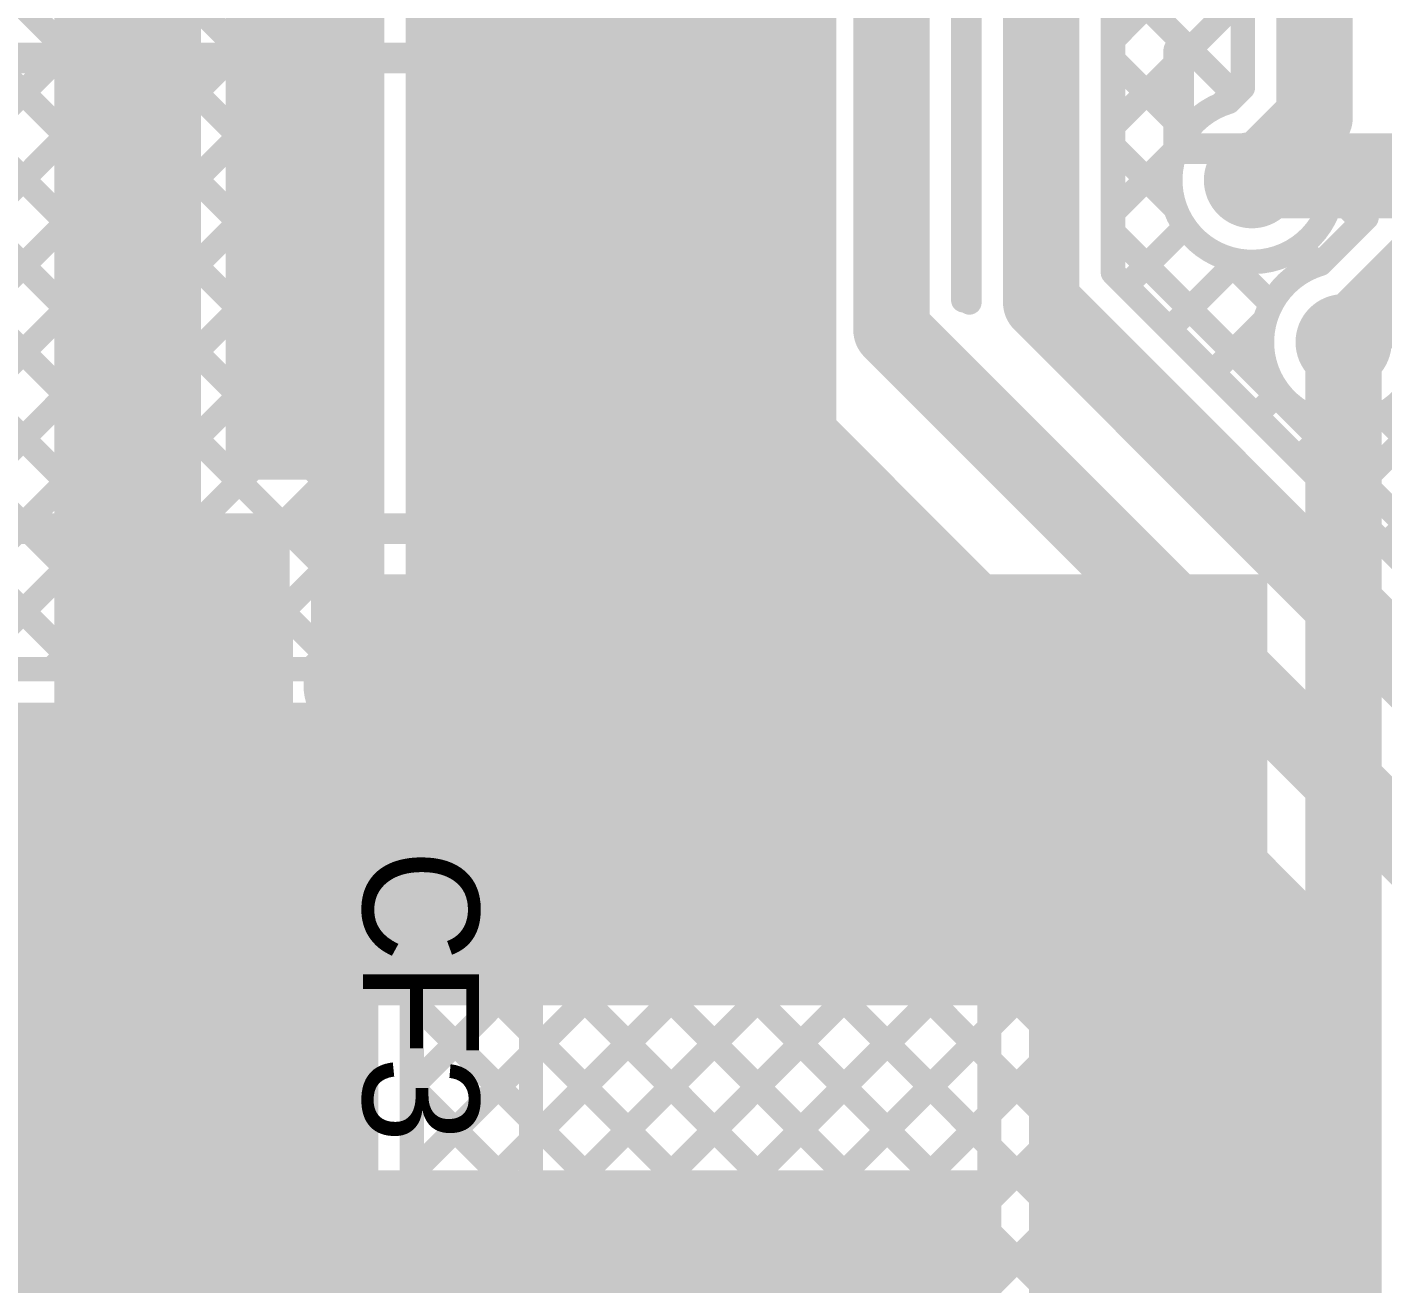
# Model space of a CAD drawing. Header units: millimetres. Extents: x 9.08 to 12.48, y 2.73 to 6.
# Drawn here: x 10.4241 to 10.8679, y 4.1499 to 4.5611 of the extents above; entities that cross this region are included whole.
import ezdxf

# ---------------------------------------------------------------- set-up
doc = ezdxf.new("R2010")
doc.units = ezdxf.units.MM
doc.header["$MEASUREMENT"] = 0
for name, color, linetype in [('BottomLayer', 5, 'Continuous'), ('BottomSolder', 6, 'Continuous'), ('MultiLayer', 9, 'Continuous'), ('PadHoleLayer', 156, 'Continuous'), ('TopLayer', 1, 'Continuous'), ('TopOverlay', 2, 'Continuous'), ('TopPaste', 8, 'Continuous'), ('TopSolder', 216, 'Continuous'), ('ViaHoleLayer', 16, 'Continuous')]:
    doc.layers.add(name, color=color, linetype=linetype)

# ---------------------------------------------------------------- blocks, each defined once
blk = doc.blocks.new('RES_2512_4')
at = {"layer": 'TopLayer'}
for points in [[(-0.1378, -0.0689), (-0.0748, -0.0689), (-0.1378, 0.0689), (-0.0748, 0.0689)], [(0.0748, -0.0689), (0.1378, -0.0689), (0.0748, 0.0689), (0.1378, 0.0689)]]:
    blk.add_solid(points, dxfattribs=at)
at = {"layer": 'TopOverlay', "const_width": 0.01}
for points in [[(-0.146, -0.077), (-0.146, 0.077)], [(-0.146, 0.077), (0.146, 0.077)], [(0.146, -0.077), (0.146, 0.077)], [(-0.146, -0.077), (0.146, -0.077)]]:
    blk.add_lwpolyline(points, dxfattribs=at)
at = {"layer": 'TopOverlay', "const_width": 0.005}
for points in [[(-0.1485, 0.077, 1), (-0.1435, 0.077, 1)], [(-0.1485, 0.077, 1), (-0.1435, 0.077, 1)], [(0.1435, 0.077, 1), (0.1485, 0.077, 1)], [(0.1435, 0.077, 1), (0.1485, 0.077, 1)], [(-0.1485, -0.077, 1), (-0.1435, -0.077, 1)], [(-0.1485, -0.077, 1), (-0.1435, -0.077, 1)], [(0.1435, -0.077, 1), (0.1485, -0.077, 1)], [(0.1435, -0.077, 1), (0.1485, -0.077, 1)]]:
    blk.add_lwpolyline(points, format="xyb", close=True, dxfattribs=at)
at = {"layer": 'TopPaste'}
for points in [[(-0.1378, -0.0689), (-0.0748, -0.0689), (-0.1378, 0.0689), (-0.0748, 0.0689)], [(0.0748, -0.0689), (0.1378, -0.0689), (0.0748, 0.0689), (0.1378, 0.0689)]]:
    blk.add_solid(points, dxfattribs=at)
at = {"layer": 'TopSolder'}
for points in [[(-0.1418, -0.0729), (-0.0708, -0.0729), (-0.1418, 0.0729), (-0.0708, 0.0729)], [(0.0708, -0.0729), (0.1418, -0.0729), (0.0708, 0.0729), (0.1418, 0.0729)]]:
    blk.add_solid(points, dxfattribs=at)
blk = doc.blocks.new('SFH615A_4X018T_12')
at = {"layer": 'TopLayer'}
blk.add_solid([(-0.21142, 0.01496), (-0.15157, 0.01496), (-0.21142, 0.08504), (-0.15157, 0.08504)], dxfattribs=at)
at = {"layer": 'TopOverlay'}
for points, const_width in [([(-0.1824, 0.111, 1), (-0.1996, 0.111, 1)], 0.01969), ([(-0.20452, 0.111, 1), (-0.19468, 0.111, 1)], 0.00984), ([(-0.18732, 0.111, 1), (-0.17748, 0.111, 1)], 0.00984), ([(-0.1435, 0.095, 1), (-0.1385, 0.095, 1)], 0.005)]:
    blk.add_lwpolyline(points, format="xyb", close=True, dxfattribs=dict(at, const_width=const_width))
at = {"layer": 'TopOverlay', "const_width": 0.01}
blk.add_lwpolyline([(0.144, 0.095), (-0.141, 0.095)], dxfattribs=at)
at = {"layer": 'TopPaste'}
blk.add_solid([(-0.21142, 0.01496), (-0.15157, 0.01496), (-0.21142, 0.08504), (-0.15157, 0.08504)], dxfattribs=at)
at = {"layer": 'TopSolder'}
blk.add_solid([(-0.21542, 0.01096), (-0.14757, 0.01096), (-0.21542, 0.08904), (-0.14757, 0.08904)], dxfattribs=at)
blk = doc.blocks.new('RAD_0_4_24')
at = {"layer": 'BottomLayer', "const_width": 0.02362}
blk.add_lwpolyline([(0.18819, 0, 1), (0.21181, 0, 1)], format="xyb", close=True, dxfattribs=at)
at = {"layer": 'BottomSolder', "const_width": 0.02762}
blk.add_lwpolyline([(0.18619, 0, 1), (0.21381, 0, 1)], format="xyb", close=True, dxfattribs=at)
at = {"layer": 'MultiLayer', "const_width": 0.02362}
blk.add_lwpolyline([(0.18819, 0, 1), (0.21181, 0, 1)], format="xyb", close=True, dxfattribs=at)
at = {"layer": 'PadHoleLayer', "const_width": 0.01378}
blk.add_lwpolyline([(0.19311, 0, 1), (0.20689, 0, 1)], format="xyb", close=True, dxfattribs=at)
at = {"layer": 'TopLayer', "const_width": 0.02362}
blk.add_lwpolyline([(0.18819, 0, 1), (0.21181, 0, 1)], format="xyb", close=True, dxfattribs=at)
at = {"layer": 'TopOverlay', "const_width": 0.00787}
for points in [[(-0.275, 0.075), (0.275, 0.075)], [(0.275, 0.075), (0.275, -0.075)], [(-0.275, -0.075), (0.275, -0.075)]]:
    blk.add_lwpolyline(points, dxfattribs=at)
at = {"layer": 'TopOverlay', "const_width": 0.00394}
for points in [[(0.27303, 0.075, 1), (0.27697, 0.075, 1)], [(0.27303, 0.075, 1), (0.27697, 0.075, 1)], [(0.27303, -0.075, 1), (0.27697, -0.075, 1)], [(0.27303, -0.075, 1), (0.27697, -0.075, 1)]]:
    blk.add_lwpolyline(points, format="xyb", close=True, dxfattribs=at)
at = {"layer": 'TopSolder', "const_width": 0.02762}
blk.add_lwpolyline([(0.18619, 0, 1), (0.21381, 0, 1)], format="xyb", close=True, dxfattribs=at)
blk = doc.blocks.new('ESP32_WROOM_32__16MB__46')
at = {"layer": 'TopOverlay', "const_width": 0.01}
for points in [[(-0.355, -0.37), (-0.355, -0.338)], [(-0.355, -0.37), (-0.257, -0.37)]]:
    blk.add_lwpolyline(points, dxfattribs=at)
at = {"layer": 'TopOverlay', "const_width": 0.005}
for points in [[(-0.3575, -0.338, 1), (-0.3525, -0.338, 1)], [(-0.3575, -0.37, 1), (-0.3525, -0.37, 1)], [(-0.3575, -0.37, 1), (-0.3525, -0.37, 1)]]:
    blk.add_lwpolyline(points, format="xyb", close=True, dxfattribs=at)

msp = doc.modelspace()

# ---------------------------------------------------------------- linework, layer by layer
at = {"layer": 'BottomLayer'}
for points, const_width in [([(10.05652, 5.019), (10.537, 4.53852)], 0.008), ([(10.038, 5.00924), (10.537, 4.51023)], 0.008), ([(10.707, 4.462), (10.707, 4.995)], 0.025), ([(10.038, 4.98095), (10.537, 4.48195)], 0.008), ([(10.038, 4.95267), (10.537, 4.45367)], 0.008), ([(10.038, 4.92438), (10.537, 4.42538)], 0.008), ([(10.038, 4.8961), (10.537, 4.3971)], 0.008), ([(10.038, 4.86781), (10.537, 4.36881)], 0.008), ([(10.038, 4.83953), (10.52653, 4.351)], 0.008), ([(10.038, 4.81124), (10.49824, 4.351)], 0.008), ([(10.04613, 4.163), (10.6835, 4.80037)], 0.008), ([(10.038, 4.78296), (10.46996, 4.351)], 0.008), ([(10.07441, 4.163), (10.6835, 4.77209)], 0.008), ([(10.038, 4.75468), (10.44168, 4.351)], 0.008), ([(10.756, 4.471), (10.756, 4.636)], 0.025), ([(10.8455, 4.5315), (10.8455, 4.637)], 0.025), ([(10.537, 4.351), (10.537, 4.609)], 0.008), ([(10.7305, 4.47173), (10.7305, 4.606)], 0.008), ([(10.7325, 4.471), (10.7325, 4.606)], 0.008), ([(10.7795, 4.48073), (10.7795, 4.606)], 0.008), ([(10.78064, 4.606), (10.822, 4.56464)], 0.008), ([(10.822, 4.54123), (10.822, 4.606)], 0.008), ([(10.7795, 4.55696), (10.822, 4.59946)], 0.008), ([(10.1027, 4.163), (10.537, 4.5973)], 0.008), ([(10.7795, 4.57886), (10.81956, 4.5388)], 0.008), ([(10.31898, 4.351), (10.537, 4.56902)], 0.008), ([(10.7795, 4.52868), (10.822, 4.57118)], 0.008), ([(10.7795, 4.55058), (10.80336, 4.52672)], 0.008), ([(10.34727, 4.351), (10.537, 4.54073)], 0.008), ([(10.81486, 4.53575), (10.822, 4.54289)], 0.008), ([(10.81742, 4.53665), (10.822, 4.54123)], 0.008), ([(10.825, 4.511), (10.8455, 4.5315)], 0.025), ([(10.7795, 4.52229), (10.79982, 4.50197)], 0.008), ([(10.7795, 4.50039), (10.80025, 4.52114)], 0.008), ([(10.85065, 4.50342), (10.8621, 4.51487)], 0.008), ([(10.8625, 4.49873), (10.8625, 4.51527)], 0.008), ([(10.37555, 4.351), (10.537, 4.51245)], 0.008), ([(10.8528, 4.50556), (10.86106, 4.4973)], 0.008), ([(10.855, 4.458), (10.886, 4.489)], 0.025), ([(10.84742, 4.48365), (10.8625, 4.49873)], 0.008), ([(10.7795, 4.49401), (10.942, 4.33151)], 0.008), ([(10.78381, 4.47642), (10.80307, 4.49568)], 0.008), ([(10.84072, 4.48936), (10.84666, 4.48341)], 0.008), ([(10.40383, 4.351), (10.537, 4.48417)], 0.008), ([(10.79796, 4.46228), (10.82034, 4.48466)], 0.008), ([(10.79796, 4.46228), (10.82034, 4.48466)], 0.008), ([(10.81597, 4.48582), (10.83133, 4.47046)], 0.008), ([(10.756, 4.471), (10.9115, 4.3155)], 0.025), ([(10.7795, 4.48073), (10.92812, 4.33212)], 0.008), ([(10.707, 4.462), (10.887, 4.282)], 0.025), ([(10.8121, 4.44814), (10.82927, 4.46531)], 0.008), ([(10.85452, 4.40571), (10.908, 4.45919)], 0.008), ([(10.43212, 4.351), (10.537, 4.45588)], 0.008), ([(10.82624, 4.43399), (10.83386, 4.44161)], 0.008), ([(10.86746, 4.43433), (10.90273, 4.39906)], 0.008), ([(10.84038, 4.41985), (10.85196, 4.43143)], 0.008), ([(10.86867, 4.39157), (10.908, 4.4309)], 0.008), ([(10.4604, 4.351), (10.537, 4.4276)], 0.008), ([(10.48869, 4.351), (10.537, 4.39931)], 0.008), ([(10.51697, 4.351), (10.537, 4.37103)], 0.008), ([(10.304, 4.351), (10.537, 4.351)], 0.008), ([(10.55, 4.334), (10.64268, 4.334)], 0.008), ([(10.55, 4.32746), (10.55654, 4.334)], 0.008), ([(10.55, 4.27089), (10.61311, 4.334)], 0.008), ([(10.55, 4.24261), (10.64139, 4.334)], 0.008), ([(10.55, 4.061), (10.55, 4.334)], 0.008), ([(10.55, 4.29918), (10.58482, 4.334)], 0.008), ([(10.57181, 4.334), (10.763, 4.14281)], 0.008), ([(10.6001, 4.334), (10.62664, 4.30746)], 0.008), ([(10.62838, 4.334), (10.63519, 4.32719)], 0.008), ([(10.55, 4.32753), (10.763, 4.11453)], 0.008), ([(10.70059, 4.31175), (10.763, 4.24914)], 0.008), ([(10.63038, 4.303), (10.664, 4.303)], 0.01), ([(10.664, 4.303), (10.69762, 4.303)], 0.01), ([(10.664, 4.26938), (10.664, 4.303)], 0.01), ([(10.55, 4.29924), (10.763, 4.08624)], 0.008), ([(10.55, 4.12947), (10.71641, 4.29588)], 0.008), ([(10.55, 4.21432), (10.62794, 4.29227)], 0.008), ([(10.55, 4.21432), (10.62794, 4.29227)], 0.008), ([(10.69966, 4.29101), (10.763, 4.22767)], 0.008), ([(10.55, 4.10119), (10.73053, 4.28171)], 0.008), ([(10.55, 4.18604), (10.63892, 4.27496)], 0.008), ([(10.55, 4.27096), (10.763, 4.05796)], 0.008), ([(10.68819, 4.27419), (10.763, 4.19938)], 0.008), ([(10.55, 4.0729), (10.74465, 4.26755)], 0.008), ([(10.55, 4.15775), (10.65809, 4.26584)], 0.008), ([(10.66846, 4.26564), (10.763, 4.1711)], 0.008), ([(9.98538, 3.48), (10.75877, 4.25339)], 0.008), ([(10.763, 3.49469), (10.763, 4.24914)], 0.008), ([(10.55, 4.24268), (10.763, 4.02968)], 0.008), ([(10.01367, 3.48), (10.763, 4.22933)], 0.008), ([(10.55, 4.21439), (10.763, 4.00139)], 0.008), ([(10.04195, 3.48), (10.763, 4.20105)], 0.008), ([(10.55, 4.18611), (10.763, 3.97311)], 0.008), ([(10.07024, 3.48), (10.763, 4.17276)], 0.008), ([(10.55, 4.15782), (10.763, 3.94482)], 0.008)]:
    msp.add_lwpolyline(points, dxfattribs=dict(at, const_width=const_width))
for points, const_width in [([(10.82, 4.56464, 1), (10.824, 4.56464, 1)], 0.004), ([(10.65483, 4.543, 1), (10.67057, 4.543, 1)], 0.01575), ([(10.7775, 4.55696, 1), (10.7815, 4.55696, 1)], 0.004), ([(10.7775, 4.55058, 1), (10.7815, 4.55058, 1)], 0.004), ([(10.535, 4.54073, 1), (10.539, 4.54073, 1)], 0.004), ([(10.82, 4.54289, 1), (10.824, 4.54289, 1)], 0.004), ([(10.82, 4.54123, 1), (10.824, 4.54123, 1)], 0.004), ([(10.82, 4.54123, 1), (10.824, 4.54123, 1)], 0.004), ([(10.535, 4.53852, 1), (10.539, 4.53852, 1)], 0.004), ([(10.81542, 4.53665, 1), (10.81942, 4.53665, 1)], 0.004), ([(10.81542, 4.53665, 1), (10.81942, 4.53665, 1)], 0.004), ([(10.81756, 4.5388, 1), (10.82156, 4.5388, 1)], 0.004), ([(10.83925, 4.5315, 1), (10.85175, 4.5315, 1)], 0.0125), ([(10.83925, 4.5315, 1), (10.85175, 4.5315, 1)], 0.0125), ([(10.81286, 4.53575, 1), (10.81686, 4.53575, 1)], 0.004), ([(10.7775, 4.52868, 1), (10.7815, 4.52868, 1)], 0.004), ([(10.80136, 4.52672, 1), (10.80536, 4.52672, 1)], 0.004), ([(10.81713, 4.511, 1), (10.83287, 4.511, 1)], 0.01575), ([(10.7775, 4.52229, 1), (10.7815, 4.52229, 1)], 0.004), ([(10.79825, 4.52114, 1), (10.80225, 4.52114, 1)], 0.004), ([(10.81875, 4.511, 1), (10.83125, 4.511, 1)], 0.0125), ([(10.65513, 4.504, 1), (10.67087, 4.504, 1)], 0.01575), ([(10.8601, 4.51487, 1), (10.8641, 4.51487, 1)], 0.004), ([(10.8605, 4.51527, 1), (10.8645, 4.51527, 1)], 0.004), ([(10.535, 4.51245, 1), (10.539, 4.51245, 1)], 0.004), ([(10.535, 4.51023, 1), (10.539, 4.51023, 1)], 0.004), ([(10.8508, 4.50556, 1), (10.8548, 4.50556, 1)], 0.004), ([(10.79782, 4.50197, 1), (10.80182, 4.50197, 1)], 0.004), ([(10.84865, 4.50342, 1), (10.85265, 4.50342, 1)], 0.004), ([(10.84865, 4.50342, 1), (10.85265, 4.50342, 1)], 0.004), ([(10.7775, 4.50039, 1), (10.7815, 4.50039, 1)], 0.004), ([(10.85906, 4.4973, 1), (10.86306, 4.4973, 1)], 0.004), ([(10.8605, 4.49873, 1), (10.8645, 4.49873, 1)], 0.004), ([(10.8605, 4.49873, 1), (10.8645, 4.49873, 1)], 0.004), ([(10.7775, 4.49401, 1), (10.7815, 4.49401, 1)], 0.004), ([(10.80107, 4.49568, 1), (10.80507, 4.49568, 1)], 0.004), ([(10.83872, 4.48936, 1), (10.84272, 4.48936, 1)], 0.004), ([(10.535, 4.48417, 1), (10.539, 4.48417, 1)], 0.004), ([(10.81397, 4.48582, 1), (10.81797, 4.48582, 1)], 0.004), ([(10.81834, 4.48466, 1), (10.82234, 4.48466, 1)], 0.004), ([(10.81834, 4.48466, 1), (10.82234, 4.48466, 1)], 0.004), ([(10.84466, 4.48341, 1), (10.84866, 4.48341, 1)], 0.004), ([(10.84542, 4.48365, 1), (10.84942, 4.48365, 1)], 0.004), ([(10.84542, 4.48365, 1), (10.84942, 4.48365, 1)], 0.004), ([(10.535, 4.48195, 1), (10.539, 4.48195, 1)], 0.004), ([(10.65483, 4.467, 1), (10.67057, 4.467, 1)], 0.01575), ([(10.74975, 4.471, 1), (10.76225, 4.471, 1)], 0.0125), ([(10.74975, 4.471, 1), (10.76225, 4.471, 1)], 0.0125), ([(10.7775, 4.48073, 1), (10.7815, 4.48073, 1)], 0.004), ([(10.7775, 4.48073, 1), (10.7815, 4.48073, 1)], 0.004), ([(10.78181, 4.47642, 1), (10.78581, 4.47642, 1)], 0.004), ([(10.70075, 4.462, 1), (10.71325, 4.462, 1)], 0.0125), ([(10.70075, 4.462, 1), (10.71325, 4.462, 1)], 0.0125), ([(10.7285, 4.47173, 1), (10.7325, 4.47173, 1)], 0.004), ([(10.7305, 4.471, 1), (10.7345, 4.471, 1)], 0.004), ([(10.82933, 4.47046, 1), (10.83333, 4.47046, 1)], 0.004), ([(10.84713, 4.458, 1), (10.86287, 4.458, 1)], 0.01575), ([(10.82727, 4.46531, 1), (10.83127, 4.46531, 1)], 0.004), ([(10.84875, 4.458, 1), (10.86125, 4.458, 1)], 0.0125), ([(10.79596, 4.46228, 1), (10.79996, 4.46228, 1)], 0.004), ([(10.79596, 4.46228, 1), (10.79996, 4.46228, 1)], 0.004), ([(10.535, 4.45588, 1), (10.539, 4.45588, 1)], 0.004), ([(10.535, 4.45367, 1), (10.539, 4.45367, 1)], 0.004), ([(10.8101, 4.44814, 1), (10.8141, 4.44814, 1)], 0.004), ([(10.83186, 4.44161, 1), (10.83586, 4.44161, 1)], 0.004), ([(10.82424, 4.43399, 1), (10.82824, 4.43399, 1)], 0.004), ([(10.86546, 4.43433, 1), (10.86946, 4.43433, 1)], 0.004), ([(10.84996, 4.43143, 1), (10.85396, 4.43143, 1)], 0.004), ([(10.535, 4.4276, 1), (10.539, 4.4276, 1)], 0.004), ([(10.535, 4.42538, 1), (10.539, 4.42538, 1)], 0.004), ([(10.83838, 4.41985, 1), (10.84238, 4.41985, 1)], 0.004), ([(10.85252, 4.40571, 1), (10.85652, 4.40571, 1)], 0.004), ([(10.535, 4.39931, 1), (10.539, 4.39931, 1)], 0.004), ([(10.535, 4.3971, 1), (10.539, 4.3971, 1)], 0.004), ([(10.86667, 4.39157, 1), (10.87067, 4.39157, 1)], 0.004), ([(10.535, 4.37103, 1), (10.539, 4.37103, 1)], 0.004), ([(10.535, 4.36881, 1), (10.539, 4.36881, 1)], 0.004), ([(10.43012, 4.351, 1), (10.43412, 4.351, 1)], 0.004), ([(10.43968, 4.351, 1), (10.44368, 4.351, 1)], 0.004), ([(10.4584, 4.351, 1), (10.4624, 4.351, 1)], 0.004), ([(10.46796, 4.351, 1), (10.47196, 4.351, 1)], 0.004), ([(10.48669, 4.351, 1), (10.49069, 4.351, 1)], 0.004), ([(10.49624, 4.351, 1), (10.50024, 4.351, 1)], 0.004), ([(10.51497, 4.351, 1), (10.51897, 4.351, 1)], 0.004), ([(10.52453, 4.351, 1), (10.52853, 4.351, 1)], 0.004), ([(10.535, 4.351, 1), (10.539, 4.351, 1)], 0.004), ([(10.535, 4.351, 1), (10.539, 4.351, 1)], 0.004), ([(10.548, 4.334, 1), (10.552, 4.334, 1)], 0.004), ([(10.548, 4.334, 1), (10.552, 4.334, 1)], 0.004), ([(10.55454, 4.334, 1), (10.55854, 4.334, 1)], 0.004), ([(10.56981, 4.334, 1), (10.57381, 4.334, 1)], 0.004), ([(10.58282, 4.334, 1), (10.58682, 4.334, 1)], 0.004), ([(10.5981, 4.334, 1), (10.6021, 4.334, 1)], 0.004), ([(10.61111, 4.334, 1), (10.61511, 4.334, 1)], 0.004), ([(10.62638, 4.334, 1), (10.63038, 4.334, 1)], 0.004), ([(10.63939, 4.334, 1), (10.64339, 4.334, 1)], 0.004), ([(10.64068, 4.334, 1), (10.64468, 4.334, 1)], 0.004), ([(10.64068, 4.334, 1), (10.64468, 4.334, 1)], 0.004), ([(10.548, 4.32753, 1), (10.552, 4.32753, 1)], 0.004), ([(10.548, 4.32746, 1), (10.552, 4.32746, 1)], 0.004), ([(10.63319, 4.32719, 1), (10.63719, 4.32719, 1)], 0.004), ([(10.69859, 4.31175, 1), (10.70259, 4.31175, 1)], 0.004), ([(10.69859, 4.31175, 1), (10.70259, 4.31175, 1)], 0.004), ([(10.62464, 4.30746, 1), (10.62864, 4.30746, 1)], 0.004), ([(10.62788, 4.303, 1), (10.63288, 4.303, 1)], 0.005), ([(10.6615, 4.303, 1), (10.6665, 4.303, 1)], 0.005), ([(10.6615, 4.303, 1), (10.6665, 4.303, 1)], 0.005), ([(10.6615, 4.303, 1), (10.6665, 4.303, 1)], 0.005), ([(10.69512, 4.303, 1), (10.70012, 4.303, 1)], 0.005), ([(10.69962, 4.303, 1), (10.70362, 4.303, 1)], 0.004), ([(10.69962, 4.303, 1), (10.70362, 4.303, 1)], 0.004), ([(10.548, 4.29924, 1), (10.552, 4.29924, 1)], 0.004), ([(10.548, 4.29918, 1), (10.552, 4.29918, 1)], 0.004), ([(10.62594, 4.29227, 1), (10.62994, 4.29227, 1)], 0.004), ([(10.62594, 4.29227, 1), (10.62994, 4.29227, 1)], 0.004), ([(10.71441, 4.29588, 1), (10.71841, 4.29588, 1)], 0.004), ([(10.69766, 4.29101, 1), (10.70166, 4.29101, 1)], 0.004), ([(10.72853, 4.28171, 1), (10.73253, 4.28171, 1)], 0.004), ([(10.63692, 4.27496, 1), (10.64092, 4.27496, 1)], 0.004), ([(10.548, 4.27096, 1), (10.552, 4.27096, 1)], 0.004), ([(10.548, 4.27089, 1), (10.552, 4.27089, 1)], 0.004), ([(10.6615, 4.26938, 1), (10.6665, 4.26938, 1)], 0.005), ([(10.68619, 4.27419, 1), (10.69019, 4.27419, 1)], 0.004), ([(10.65609, 4.26584, 1), (10.66009, 4.26584, 1)], 0.004), ([(10.66646, 4.26564, 1), (10.67046, 4.26564, 1)], 0.004), ([(10.74265, 4.26755, 1), (10.74665, 4.26755, 1)], 0.004), ([(10.75677, 4.25339, 1), (10.76077, 4.25339, 1)], 0.004), ([(10.761, 4.24914, 1), (10.765, 4.24914, 1)], 0.004), ([(10.761, 4.24914, 1), (10.765, 4.24914, 1)], 0.004), ([(10.548, 4.24268, 1), (10.552, 4.24268, 1)], 0.004), ([(10.548, 4.24261, 1), (10.552, 4.24261, 1)], 0.004), ([(10.761, 4.22933, 1), (10.765, 4.22933, 1)], 0.004), ([(10.761, 4.22767, 1), (10.765, 4.22767, 1)], 0.004), ([(10.548, 4.21439, 1), (10.552, 4.21439, 1)], 0.004), ([(10.548, 4.21432, 1), (10.552, 4.21432, 1)], 0.004), ([(10.548, 4.21432, 1), (10.552, 4.21432, 1)], 0.004), ([(10.761, 4.20105, 1), (10.765, 4.20105, 1)], 0.004), ([(10.761, 4.19938, 1), (10.765, 4.19938, 1)], 0.004), ([(10.548, 4.18611, 1), (10.552, 4.18611, 1)], 0.004), ([(10.548, 4.18604, 1), (10.552, 4.18604, 1)], 0.004), ([(10.48713, 4.167, 1), (10.50287, 4.167, 1)], 0.01575), ([(10.761, 4.17276, 1), (10.765, 4.17276, 1)], 0.004), ([(10.761, 4.1711, 1), (10.765, 4.1711, 1)], 0.004), ([(10.548, 4.15782, 1), (10.552, 4.15782, 1)], 0.004), ([(10.548, 4.15775, 1), (10.552, 4.15775, 1)], 0.004)]:
    msp.add_lwpolyline(points, format="xyb", close=True, dxfattribs=dict(at, const_width=const_width))
at = {"layer": 'BottomLayer', "const_width": 0.008}
for points in [[(10.85065, 4.50342, -1.681853), (10.81742, 4.53665)], [(10.88065, 4.45042, -1.681853), (10.84742, 4.48365)], [(10.70162, 4.303, -1.65585), (10.64268, 4.334)], [(10.70059, 4.31175, -0.058715), (10.70162, 4.303)]]:
    msp.add_lwpolyline(points, format="xyb", dxfattribs=at)
at = {"layer": 'BottomLayer'}
for points in [[(10.548, 4.345), (10.686, 4.345), (10.548, 4.598), (10.686, 4.598)], [(10.62703, 4.40111), (10.80675, 4.22083), (10.67378, 4.44771), (10.8535, 4.26743)], [(10.315, 4.072), (10.539, 4.072), (10.315, 4.34), (10.539, 4.34)], [(10.774, 3.471), (10.8535, 3.471), (10.774, 4.26743), (10.8535, 4.26743)]]:
    msp.add_solid(points, dxfattribs=at)
at = {"layer": 'BottomSolder', "const_width": 0.01187}
for points in [[(10.65676, 4.543, 1), (10.66864, 4.543, 1)], [(10.81906, 4.511, 1), (10.83094, 4.511, 1)], [(10.65706, 4.504, 1), (10.66894, 4.504, 1)], [(10.65676, 4.467, 1), (10.66864, 4.467, 1)], [(10.84906, 4.458, 1), (10.86094, 4.458, 1)], [(10.48906, 4.167, 1), (10.50094, 4.167, 1)]]:
    msp.add_lwpolyline(points, format="xyb", close=True, dxfattribs=at)
at = {"layer": 'MultiLayer', "const_width": 0.01575}
for points in [[(10.65483, 4.543, 1), (10.67057, 4.543, 1)], [(10.81713, 4.511, 1), (10.83287, 4.511, 1)], [(10.65513, 4.504, 1), (10.67087, 4.504, 1)], [(10.65483, 4.467, 1), (10.67057, 4.467, 1)], [(10.84713, 4.458, 1), (10.86287, 4.458, 1)], [(10.48713, 4.167, 1), (10.50287, 4.167, 1)]]:
    msp.add_lwpolyline(points, format="xyb", close=True, dxfattribs=at)
at = {"layer": 'TopLayer'}
for points, const_width in [([(10.65483, 4.543, 1), (10.67057, 4.543, 1)], 0.01575), ([(10.81713, 4.511, 1), (10.83287, 4.511, 1)], 0.01575), ([(10.81875, 4.511, 1), (10.83125, 4.511, 1)], 0.0125), ([(10.65513, 4.504, 1), (10.67087, 4.504, 1)], 0.01575), ([(10.65483, 4.467, 1), (10.67057, 4.467, 1)], 0.01575), ([(10.84713, 4.458, 1), (10.86287, 4.458, 1)], 0.01575), ([(10.84875, 4.458, 1), (10.86125, 4.458, 1)], 0.0125), ([(10.48713, 4.167, 1), (10.50287, 4.167, 1)], 0.01575), ([(10.84875, 4.14, 1), (10.86125, 4.14, 1)], 0.0125), ([(10.84875, 4.14, 1), (10.86125, 4.14, 1)], 0.0125)]:
    msp.add_lwpolyline(points, format="xyb", close=True, dxfattribs=dict(at, const_width=const_width))
at = {"layer": 'TopLayer', "const_width": 0.025}
for points in [[(10.825, 4.511), (10.891, 4.511)], [(10.855, 4.14), (10.855, 4.458)], [(10.855, 4.14), (11.297, 3.698)]]:
    msp.add_lwpolyline(points, dxfattribs=at)
at = {"layer": 'TopLayer'}
for points in [[(10.481, 4.29), (10.481, 4.723), (10.433, 4.29), (10.433, 4.723)], [(10.541, 4.413), (10.541, 4.723), (10.489, 4.413), (10.489, 4.723)], [(10.689, 4.391), (10.689, 4.723), (10.548, 4.391), (10.548, 4.723)], [(10.541, 4.255), (10.541, 4.429), (10.517, 4.255), (10.517, 4.429)], [(10.51, 4.29), (10.51, 4.402), (10.433, 4.29), (10.433, 4.402)], [(10.537, 4.255), (10.83, 4.255), (10.537, 4.382), (10.83, 4.382)], [(10.83, 4.241), (10.83, 4.283), (10.038, 4.241), (10.038, 4.283)], [(10.752, 3.387), (10.83, 3.387), (10.752, 4.268), (10.83, 4.268)], [(10.544, 4.048), (10.544, 4.187), (10.366, 4.048), (10.366, 4.187)], [(10.741, 3.985), (10.741, 4.187), (10.531, 3.985), (10.531, 4.187)]]:
    msp.add_solid(points, dxfattribs=at)
at = {"layer": 'TopSolder', "const_width": 0.01187}
for points in [[(10.65676, 4.543, 1), (10.66864, 4.543, 1)], [(10.81906, 4.511, 1), (10.83094, 4.511, 1)], [(10.65706, 4.504, 1), (10.66894, 4.504, 1)], [(10.65676, 4.467, 1), (10.66864, 4.467, 1)], [(10.84906, 4.458, 1), (10.86094, 4.458, 1)], [(10.48906, 4.167, 1), (10.50094, 4.167, 1)]]:
    msp.add_lwpolyline(points, format="xyb", close=True, dxfattribs=at)
at = {"layer": 'ViaHoleLayer', "const_width": 0.00787}
for points in [[(10.65876, 4.543, 1), (10.66664, 4.543, 1)], [(10.82106, 4.511, 1), (10.82894, 4.511, 1)], [(10.65906, 4.504, 1), (10.66694, 4.504, 1)], [(10.65876, 4.467, 1), (10.66664, 4.467, 1)], [(10.85106, 4.458, 1), (10.85894, 4.458, 1)], [(10.49106, 4.167, 1), (10.49894, 4.167, 1)]]:
    msp.add_lwpolyline(points, format="xyb", close=True, dxfattribs=at)

# ---------------------------------------------------------------- block references
for name, p, rotation in [('ESP32_WROOM_32__16MB__46', (11.156, 4.89131), 360), ('RES_2512_4', (10.49, 4.474), 360), ('RAD_0_4_24', (10.664, 4.103), 90), ('SFH615A_4X018T_12', (10.422, 4.1545), 270)]:
    msp.add_blockref(name, p, dxfattribs=dict(rotation=rotation))

# ---------------------------------------------------------------- texts
at = {"layer": 'TopOverlay'}
msp.add_text('CF3', height=0.038, rotation=270, dxfattribs=at).set_placement((10.534, 4.292))

doc.saveas('drawing.dxf')
